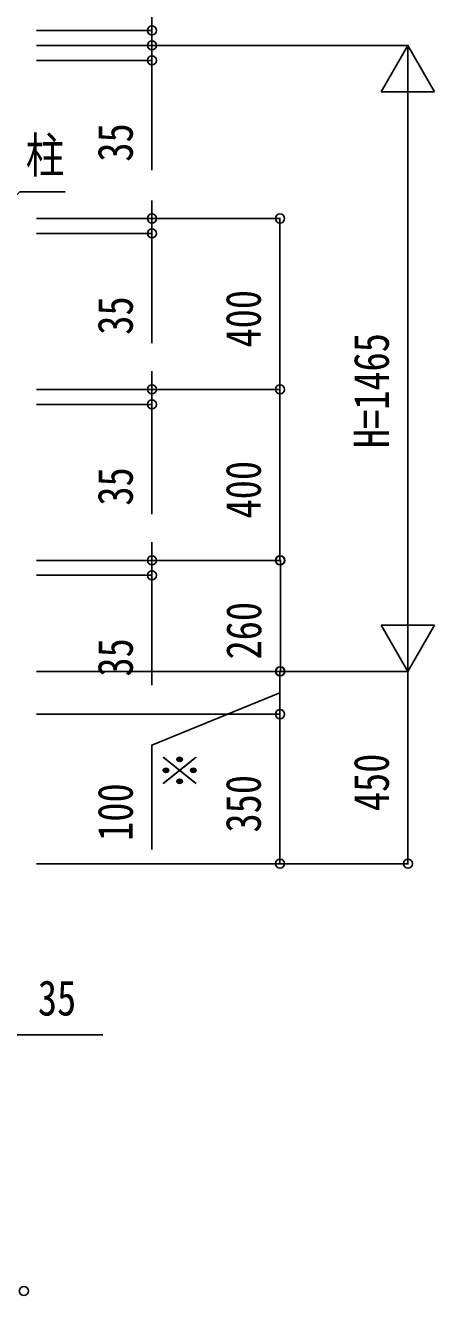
# Model space of a CAD drawing. Units: millimetres, scale not verified. Extents: x -10512 to 10513, y -7424 to 7426.
# Drawn here: x 7433 to 8392, y -2885 to 87 of the extents above; entities that cross this region are included whole.
import ezdxf
from ezdxf.enums import TextEntityAlignment as Align

# ---------------------------------------------------------------- set-up
doc = ezdxf.new("R2010")
doc.units = ezdxf.units.MM
doc.header["$LTSCALE"] = 40
doc.layers.add('0-5_YKK_D', color=6, linetype='Continuous')
doc.styles.add('ＭＳ ゴシック', font='')
doc.styles.get('ＭＳ ゴシック').set_extended_font_data('MS Gothic')

msp = doc.modelspace()

# ---------------------------------------------------------------- linework, layer by layer
at = {"layer": '0-5_YKK_D'}
for p, q in [((7729.35, 75.6), (7729.35, 332.6)), ((7459.35, 75.6), (7730.35, 75.6)), ((7729.35, 40.6), (7729.35, 83.1)), ((7729.35, 40.6), (7729.35, 75.6)), ((7459.35, 40.6), (7730.35, 40.6)), ((7459.35, 40.6), (8330.35, 40.6)), ((7459.35, 40.6), (7730.35, 40.6)), ((7729.35, 40.6), (7729.35, 5.6)), ((7729.35, 40.6), (7729.35, -1.9)), ((8329.35, 40.6), (8266.85, -67.65)), ((8329.35, 40.6), (8391.85, -67.65)), ((8329.35, 40.6), (8329.35, -175.91)), ((7459.35, 5.6), (7730.35, 5.6)), ((7729.35, 5.6), (7729.35, -251.4)), ((8266.85, -67.65), (8391.85, -67.65)), ((8329.35, -1299.4), (8329.35, -84.4)), ((7729.35, -364.4), (7729.35, -321.9)), ((7459.35, -364.4), (8030.35, -364.4)), ((7459.35, -364.4), (7730.35, -364.4)), ((7729.35, -364.4), (7729.35, -399.4)), ((8029.35, -364.4), (8029.35, -764.4)), ((7459.35, -399.4), (7730.35, -399.4)), ((7729.35, -399.4), (7729.35, -656.4)), ((7729.35, -764.4), (7729.35, -721.9)), ((7459.35, -764.4), (8030.35, -764.4)), ((7459.35, -764.4), (8030.35, -764.4)), ((7459.35, -764.4), (7730.35, -764.4)), ((7729.35, -764.4), (7729.35, -799.4)), ((8029.35, -1164.4), (8029.35, -764.4)), ((7459.35, -799.4), (7730.35, -799.4)), ((7729.35, -799.4), (7729.35, -1056.4)), ((7729.35, -1164.4), (7729.35, -1121.9)), ((7459.35, -1164.4), (8031.35, -1164.4)), ((7459.35, -1164.4), (8030.35, -1164.4)), ((7459.35, -1164.4), (7730.35, -1164.4)), ((7729.35, -1164.4), (7729.35, -1199.4)), ((8030.35, -1164.4), (8030.35, -1424.4)), ((7459.35, -1199.4), (7730.35, -1199.4)), ((7729.35, -1199.4), (7729.35, -1456.4)), ((8329.35, -1424.4), (8329.35, -1207.89)), ((8329.35, -1424.4), (8266.85, -1316.15)), ((8391.85, -1316.15), (8266.85, -1316.15)), ((8329.35, -1424.4), (8391.85, -1316.15)), ((7459.35, -1424.4), (8030.35, -1424.4)), ((7459.35, -1424.4), (8330.35, -1424.4)), ((7459.35, -1424.4), (8330.35, -1424.4)), ((7459.35, -1424.4), (8031.35, -1424.4)), ((8029.35, -1524.4), (8029.35, -1424.4)), ((8329.35, -1424.4), (8329.35, -1874.4)), ((7459.35, -1524.4), (8030.35, -1524.4)), ((7459.35, -1524.4), (8030.35, -1524.4)), ((8029.35, -1524.4), (8029.35, -1874.4)), ((7459.35, -1874.4), (8030.35, -1874.4)), ((7459.35, -1874.4), (8330.35, -1874.4))]:
    msp.add_line(p, q, dxfattribs=at)
for points in [[(7326.85, -395.45), (7356.9, -365.4), (7419.92, -302.38), (7526.23, -302.38)], [(8029.35, -1474.4), (7729.35, -1596.87), (7729.35, -1840.87)], [(7614.27, -2274.4), (7326.85, -2274.4), (7291.85, -2274.4)]]:
    msp.add_lwpolyline(points, dxfattribs=at)
for centre in [(7729.35, 75.6), (7729.35, 40.6), (7729.35, 40.6), (7729.35, 5.6), (7729.35, -364.4), (8029.35, -364.4), (7729.35, -399.4), (7729.35, -764.4), (8029.35, -764.4), (8029.35, -764.4), (7729.35, -799.4), (7729.35, -1164.4), (8029.35, -1164.4), (8030.35, -1164.4), (7729.35, -1199.4), (8029.35, -1424.4), (8030.35, -1424.4), (8029.35, -1524.4), (8029.35, -1524.4), (8029.35, -1874.4), (8329.35, -1874.4), (7429.35, -2874.4)]:
    msp.add_circle(centre, 10.62, dxfattribs=at)

# ---------------------------------------------------------------- texts
at = {"layer": '0-5_YKK_D', "style": 'ＭＳ ゴシック', "width": 0.8}
for s, p in [('35', (7709.35, -231.4)), ('35', (7709.35, -636.4)), ('400', (8009.35, -666.4)), ('H=1465', (8309.35, -901.9)), ('400', (8009.35, -1066.4)), ('35', (7709.35, -1036.4)), ('260', (8010.35, -1396.4)), ('35', (7709.35, -1436.4)), ('※', (7861.85, -1700.87)), ('450', (8309.35, -1751.4)), ('100', (7709.35, -1820.87)), ('350', (8009.35, -1801.4))]:
    msp.add_text(s, height=82.48, rotation=90, dxfattribs=at).set_placement(p, align=Align.BOTTOM_LEFT)
for s, p in [('柱', (7433.86, -282.26)), ('35', (7462.27, -2254.4))]:
    msp.add_text(s, height=82.48, dxfattribs=at).set_placement(p, align=Align.BOTTOM_LEFT)

doc.saveas('drawing.dxf')
